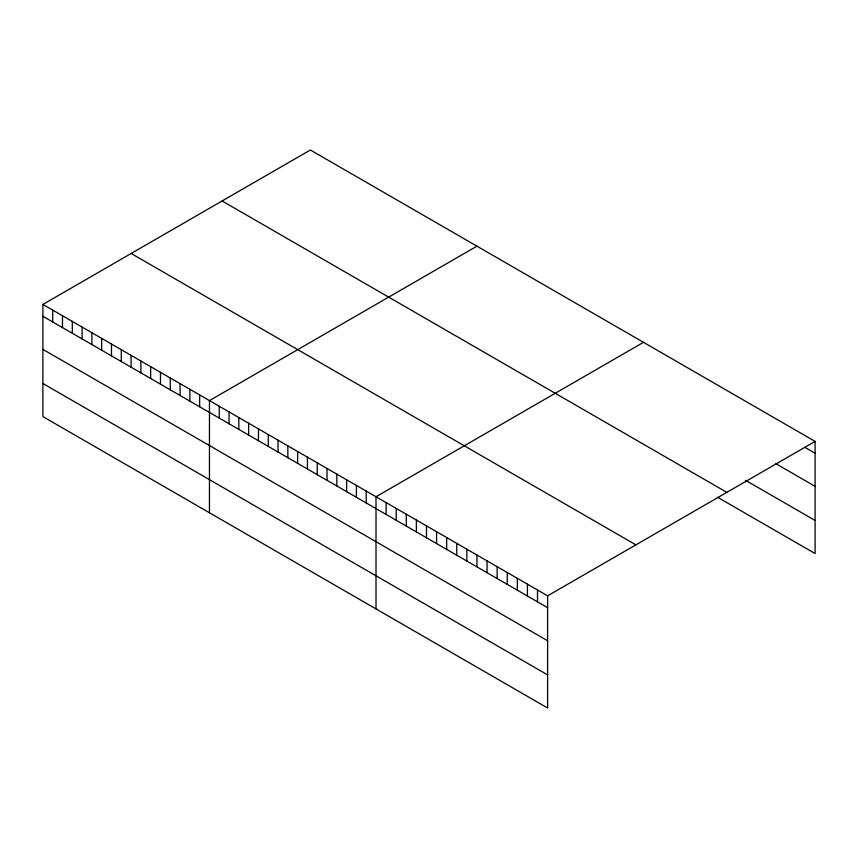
<?xml version="1.0" encoding="UTF-8"?>
<svg xmlns="http://www.w3.org/2000/svg" width="858" height="858" viewBox="0 0 858 858"><rect width="100%" height="100%" fill="white"/><g stroke="black" fill="none" stroke-linecap="round" stroke-linejoin="round"><path stroke-width="1.29" d="M42.9 304.44L547.619 595.827L547.619 708L42.9 416.602L42.9 304.44L310.381 150L815.1 441.398L815.1 553.56L717.524 497.232M476.941 246.16L209.459 400.6L209.459 512.762M643.5 342.321L376.008 496.761L376.008 608.923M547.619 595.827L815.1 441.398M805.008 447.415L815.1 453.239M775.846 463.685L815.1 486.347M745.559 480.308L815.1 520.463M222.115 200.965L726.833 492.363M131.167 253.475L635.885 544.862M42.9 316.28L547.619 607.678M42.9 349.388L547.619 640.776M42.9 383.494L547.619 674.892M537.516 590.004L537.516 601.844M527.423 584.169L527.423 596.02M517.331 578.346L517.331 590.186M507.239 572.522L507.239 584.362M497.147 566.688L497.147 578.539M487.054 560.864L487.054 572.704M476.951 555.029L476.951 566.881M466.859 549.206L466.859 561.046M456.767 543.382L456.767 555.223M446.675 537.548L446.675 549.399M436.583 531.724L436.583 543.564M426.48 525.89L426.48 537.741M416.387 520.066L416.387 531.906M406.295 514.242L406.295 526.083M396.203 508.408L396.203 520.259M386.111 502.584L386.111 514.425M366.216 491.098L366.216 502.938M356.413 485.446L356.413 497.286M346.621 479.783L346.621 491.634M336.819 474.131L336.819 485.971M327.027 468.468L327.027 480.319M317.224 462.816L317.224 474.656M307.432 457.164L307.432 469.004M297.629 451.501L297.629 463.352M287.838 445.849L287.838 457.689M278.035 440.186L278.035 452.037M268.243 434.534L268.243 446.375M258.44 428.882L258.44 440.722M248.648 423.219L248.648 435.06M238.846 417.567L238.846 429.408M229.054 411.904L229.054 423.755M219.251 406.252L219.251 418.093M199.657 394.937L199.657 406.778M189.865 389.285L189.865 401.126M180.062 383.623L180.062 395.474M170.27 377.97L170.27 389.811M160.467 372.308L160.467 384.159M150.676 366.656L150.676 378.496M140.873 361.004L140.873 372.844M131.081 355.341L131.081 367.192M121.278 349.689L121.278 361.529M111.486 344.026L111.486 355.877M101.684 338.374L101.684 350.214M91.892 332.722L91.892 344.562M82.089 327.059L82.089 338.899M72.297 321.407L72.297 333.247M62.495 315.744L62.495 327.595M52.703 310.092L52.703 321.932"/></g></svg>
